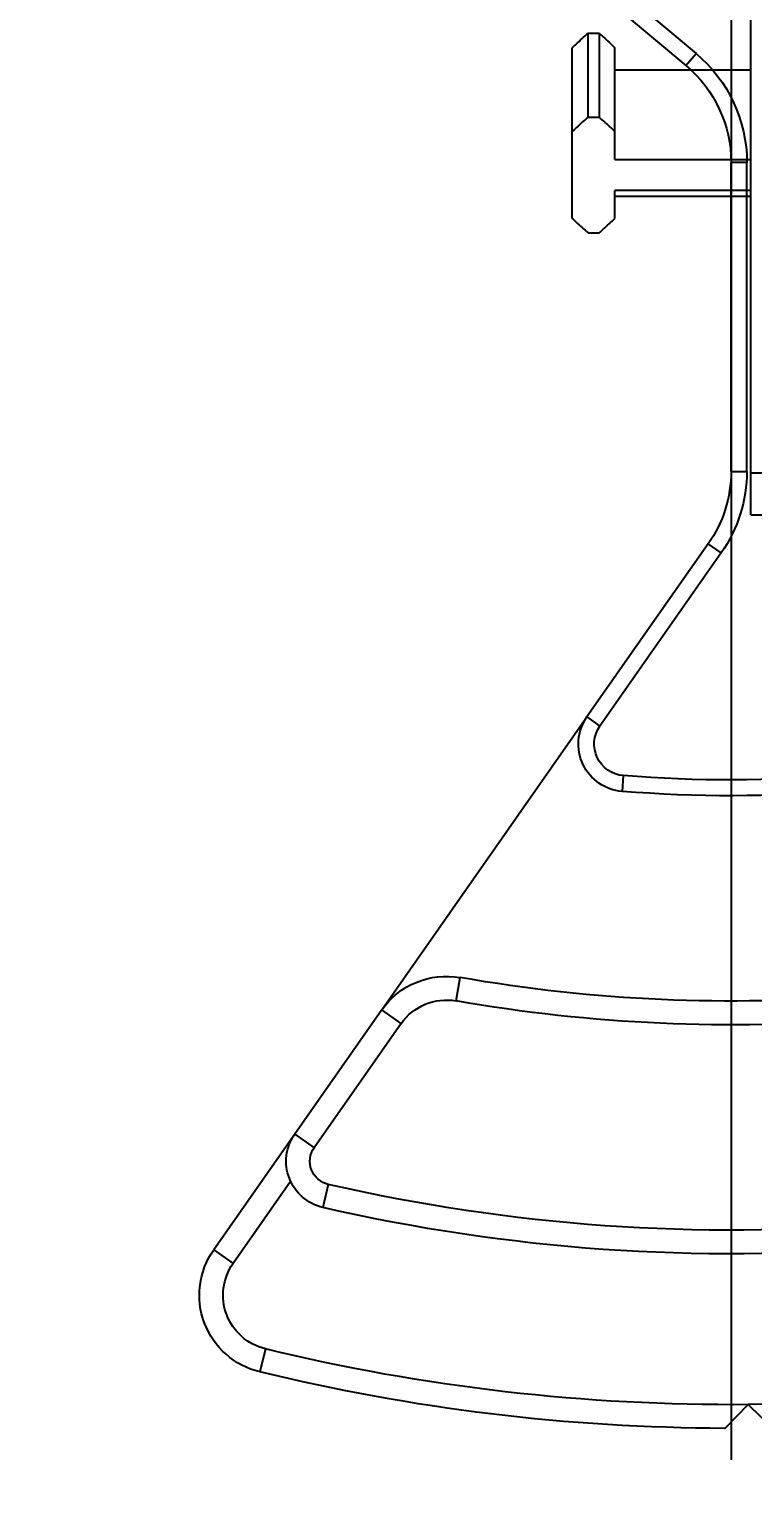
# Model space of a CAD drawing. Header units: millimetres. Extents: x -73584 to -37571, y -61249 to -50748.
# Drawn here: x -54828.7 to -54782.9, y -56947.3 to -56854 of the extents above; entities that cross this region are included whole.
import ezdxf

# ---------------------------------------------------------------- set-up
doc = ezdxf.new("R2010")
doc.units = ezdxf.units.MM
doc.header["$LTSCALE"] = 200
doc.header["$PDSIZE"] = -1
doc.linetypes.add('DOT_CENTER', pattern=[14, 12, -1, 0, -1])
doc.layers.add('1', color=7, linetype='Continuous')
doc.layers.add('DIM', color=3, linetype='Continuous')
doc.styles.add('TSSD_Dimension', font='tssdeng.shx', dxfattribs={"width": 0.7, "bigfont": 'hztxt.shx'})
doc.dimstyles.new('TSSD_20_20', dxfattribs={"dimtxt": 60, "dimasz": 20, "dimexe": 20, "dimexo": 50, "dimgap": 20, "dimtad": 1, "dimdec": 0, "dimzin": 0, "dimdsep": 46, "dimtxsty": 'TSSD_Dimension', "dimblk": 'ARCHTICK', "dimcen": 0, "dimdle": 20, "dimclrt": 7, "dimadec": 0, "dimazin": 0, "dimtfac": 1, "dimtdec": 0, "dimtix": 1, "dimtmove": 2, "dimatfit": 3, "dimfxl": 1, "dimtolj": 1, "dimtzin": 0, "dimarcsym": 0})

# ---------------------------------------------------------------- blocks, each defined once
blk = doc.blocks.new('12586')
at = {"color": 7, "linetype": 'Continuous'}
for p, q in [((-40370.397, -54921.585), (-40370.397, -54864.921)), ((-40380.698, -54896.405), (-40380.698, -54891.102)), ((-40380.698, -54891.102), (-40379.998, -54891.102)), ((-40379.998, -54891.102), (-40379.998, -54896.405)), ((-40381.698, -54902.82), (-40381.698, -54892.022)), ((-40378.998, -54899.088), (-40378.998, -54892.022)), ((-40378.998, -54893.421), (-40370.397, -54893.421)), ((-40380.698, -54896.405), (-40379.998, -54896.405)), ((-40378.998, -54899.088), (-40370.397, -54899.088)), ((-40378.998, -54902.82), (-40378.998, -54901.057)), ((-40370.397, -54901.057), (-40378.998, -54901.057)), ((-40378.998, -54901.421), (-40370.397, -54901.421)), ((-40380.698, -54903.74), (-40379.998, -54903.74)), ((-40370.397, -54918.935), (-40365.704, -54918.935)), ((-40370.397, -54921.585), (-40365.496, -54921.585))]:
    blk.add_line(p, q, dxfattribs=at)
for points, knots in [([(-40381.698, -54892.022), (-40381.618, -54891.943), (-40381.292, -54891.629), (-40380.955, -54891.326), (-40380.698, -54891.102)], [0, 0, 0, 0, 0.248031, 1, 1, 1, 1]), ([(-40379.998, -54891.102), (-40379.912, -54891.177), (-40379.572, -54891.477), (-40379.24, -54891.784), (-40378.998, -54892.022)], [0, 0, 0, 0, 0.251791, 1, 1, 1, 1]), ([(-40380.698, -54896.405), (-40380.784, -54896.48), (-40381.124, -54896.78), (-40381.456, -54897.088), (-40381.698, -54897.325)], [0, 0, 0, 0, 0.251791, 1, 1, 1, 1]), ([(-40378.998, -54897.325), (-40379.078, -54897.246), (-40379.404, -54896.932), (-40379.741, -54896.629), (-40379.998, -54896.405)], [0, 0, 0, 0, 0.248031, 1, 1, 1, 1]), ([(-40381.698, -54902.82), (-40381.618, -54902.899), (-40381.292, -54903.213), (-40380.955, -54903.516), (-40380.698, -54903.74)], [0, 0, 0, 0, 0.248031, 1, 1, 1, 1]), ([(-40379.998, -54903.74), (-40379.912, -54903.665), (-40379.572, -54903.365), (-40379.24, -54903.058), (-40378.998, -54902.82)], [0, 0, 0, 0, 0.251791, 1, 1, 1, 1])]:
    blk.add_open_spline(points, degree=3, knots=knots, dxfattribs=at)
blk = doc.blocks.new('23-D1023-B_CURAVLE-PLATE-RIGHT_Absen-PL__364', base_point=(865.652, -91.98))
at = {"color": 7, "linetype": 'Continuous'}
for p, q in [((941.239, 12.067), (920.965, -4.945)), ((941.881, 11.301), (921.608, -5.711)), ((917.75, -31.394), (917.75, -11.839)), ((918.75, -31.394), (918.75, -11.839)), ((920.197, -35.983), (927.871, -46.942)), ((919.378, -36.556), (927.051, -47.516)), ((940.86, -65.493), (927.871, -46.942)), ((940.86, -65.493), (946.363, -73.352)), ((939.631, -66.353), (945.134, -74.212)), ((946.363, -73.352), (951.493, -80.678)), ((946.624, -76.34), (950.264, -81.539)), ((917.662, -90.475), (916.158, -91.954)), ((919.14, -91.98), (917.662, -90.475))]:
    blk.add_line(p, q, dxfattribs=at)
at = {"color": 140, "linetype": 'Continuous'}
for p, q in [((921.608, -5.711), (920.965, -4.945)), ((917.75, -11.839), (918.75, -11.839)), ((918.75, -31.394), (917.75, -31.394)), ((919.378, -36.556), (920.197, -35.983)), ((927.871, -46.942), (927.051, -47.516)), ((925.573, -50.656), (925.654, -51.653)), ((936.159, -64.913), (935.899, -63.436)), ((939.631, -66.353), (940.86, -65.493)), ((946.363, -73.352), (945.134, -74.212)), ((944.242, -76.534), (944.578, -77.996)), ((951.493, -80.678), (950.264, -81.539)), ((948.224, -86.947), (948.579, -88.404))]:
    blk.add_line(p, q, dxfattribs=at)
at = {"color": 7, "linetype": 'Continuous'}
for centre, radius, start, end in [((926.75, -11.839), 9, 130, 180), ((926.75, -11.839), 8, 130, 180), ((926.75, -31.394), 9, 180, 215), ((926.75, -31.394), 8, 180, 215), ((925.413, -48.663), 2, 274.59625, 35), ((925.413, -48.663), 3, 274.59625, 35), ((918.75, 34.22), 85.15, 255.86199, 274.59625), ((918.75, 34.22), 86.15, 255.86199, 274.59625), ((918.75, 34.22), 99.15, 250.38783, 279.96011), ((918.75, 34.22), 100.65, 250.38783, 279.96011), ((936.764, -68.361), 5, 35, 99.96011), ((936.764, -68.361), 3.5, 35, 99.96011), ((918.75, 34.22), 113.65, 247.35391, 282.96183), ((918.75, 34.22), 115.15, 247.35391, 282.96183), ((943.905, -75.073), 3, 282.96183, 35), ((943.905, -75.073), 1.5, 282.96183, 35), ((918.75, 34.22), 124.7, 246.61877, 269.5), ((947.397, -83.546), 5, 283.67191, 35), ((947.397, -83.546), 3.5, 283.67191, 35), ((918.75, 34.22), 124.7, 269.5, 283.67191), ((918.75, 34.22), 126.2, 270.17703, 283.67191)]:
    blk.add_arc(centre, radius, start, end, dxfattribs=at)
blk = doc.blocks.new('Top1', base_point=(668.75, -75.52))
at = {"layer": '1', "color": 1, "linetype": 'DOT_CENTER'}
blk.add_line((918.75, 43.169), (918.75, -93.98), dxfattribs=at)
blk.add_blockref('23-D1023-B_CURAVLE-PLATE-RIGHT_Absen-PL__364', (865.652, -91.98))
blk = doc.blocks.new('*U238')
at = {"xscale": -1, "rotation": 359.9999999999976}
blk.add_blockref('Top1', (0, -53.713), dxfattribs=at)
at = {"layer": 'DIM', "color": 0}
blk.add_blockref('12586', (40121.647, 54909.248), dxfattribs=at)
blk = doc.blocks.new('*U239')
at = {"layer": 'DIM', "color": 0, "linetype": 'ByBlock', "lineweight": -2, "transparency": 16777216}
blk.add_blockref('*U238', (0, 0), dxfattribs=at)
blk = doc.blocks.new('_ArchTick')
at = {"color": 0, "linetype": 'ByBlock'}
blk.add_lwpolyline([(-0.7071, -0.7071, 0.5, 0.5, 0), (0.7071, 0.7071, 0.5, 0.5, 0)], format="xyseb", dxfattribs=at)
blk = doc.blocks.new('*D1372')
at = {"layer": 'Defpoints', "color": 0, "transparency": 16777216}
for p in [(-54783.754, -56816.931), (-55088.558, -57692.931), (-54670.262, -57692.931)]:
    blk.add_point(p, dxfattribs=at)
at = {"layer": 'DIM', "color": 0, "lineweight": -2, "transparency": 16777216}
for p, q in [((-55088.558, -56796.931), (-55088.558, -57712.931)), ((-54833.754, -56816.931), (-55108.558, -56816.931)), ((-54720.262, -57692.931), (-55108.558, -57692.931))]:
    blk.add_line(p, q, dxfattribs=at)
at = {"layer": 'DIM', "color": 0, "lineweight": -2, "transparency": 16777216, "xscale": 20, "yscale": 20, "zscale": 20}
for p, rotation in [((-55088.558, -56816.931), 90), ((-55088.558, -57692.931), 270)]:
    blk.add_blockref('_ArchTick', p, dxfattribs=dict(at, rotation=rotation))
at = {"layer": 'DIM', "color": 7, "transparency": 16777216, "insert": (-55139.711, -57254.931), "char_height": 60, "attachment_point": 5, "rotation": 90, "style": 'TSSD_Dimension'}
blk.add_mtext('\\A1;876 [2\'-10 1/2"]', dxfattribs=at)

msp = doc.modelspace()

# ---------------------------------------------------------------- block references
at = {"layer": 'DIM', "color": 0}
msp.add_blockref('*U239', (-54534.278, -56872.358), dxfattribs=at)

# ---------------------------------------------------------------- dimensions: what is measured, and where the dimension line sits
at = {"layer": 'DIM'}
dim = msp.add_linear_dim(base=(-55088.558, -57692.931), p1=(-54783.754, -56816.931), p2=(-54670.262, -57692.931), angle=90, dimstyle='TSSD_20_20', dxfattribs=at)
dim.commit()
dim.dimension.update_dxf_attribs({"geometry": '*D1372', "text_midpoint": (-55139.711, -57254.931)})

doc.saveas('drawing.dxf')
